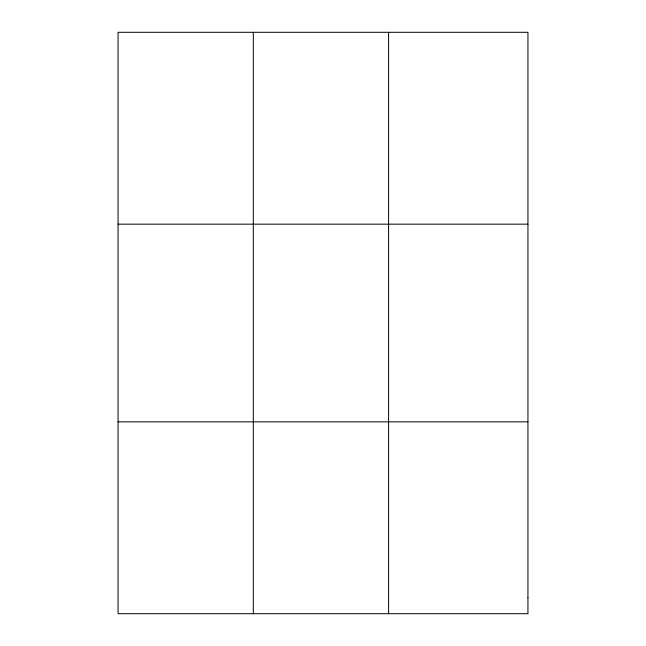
<?xml version="1.0" encoding="UTF-8"?>
<svg xmlns="http://www.w3.org/2000/svg" width="646" height="646" viewBox="0 0 646 646"><rect width="100%" height="100%" fill="white"/><g stroke="black" fill="none" stroke-linecap="round" stroke-linejoin="round"><path stroke-width="0.97" d="M253.321 613.7L253.321 32.3M388.585 613.7L388.585 32.3M118.056 224.162L527.943 224.162M118.056 421.838L527.943 421.838M527.943 597.712L527.943 613.7L118.056 613.7L118.056 32.3L527.943 32.3L527.943 597.712"/></g></svg>
